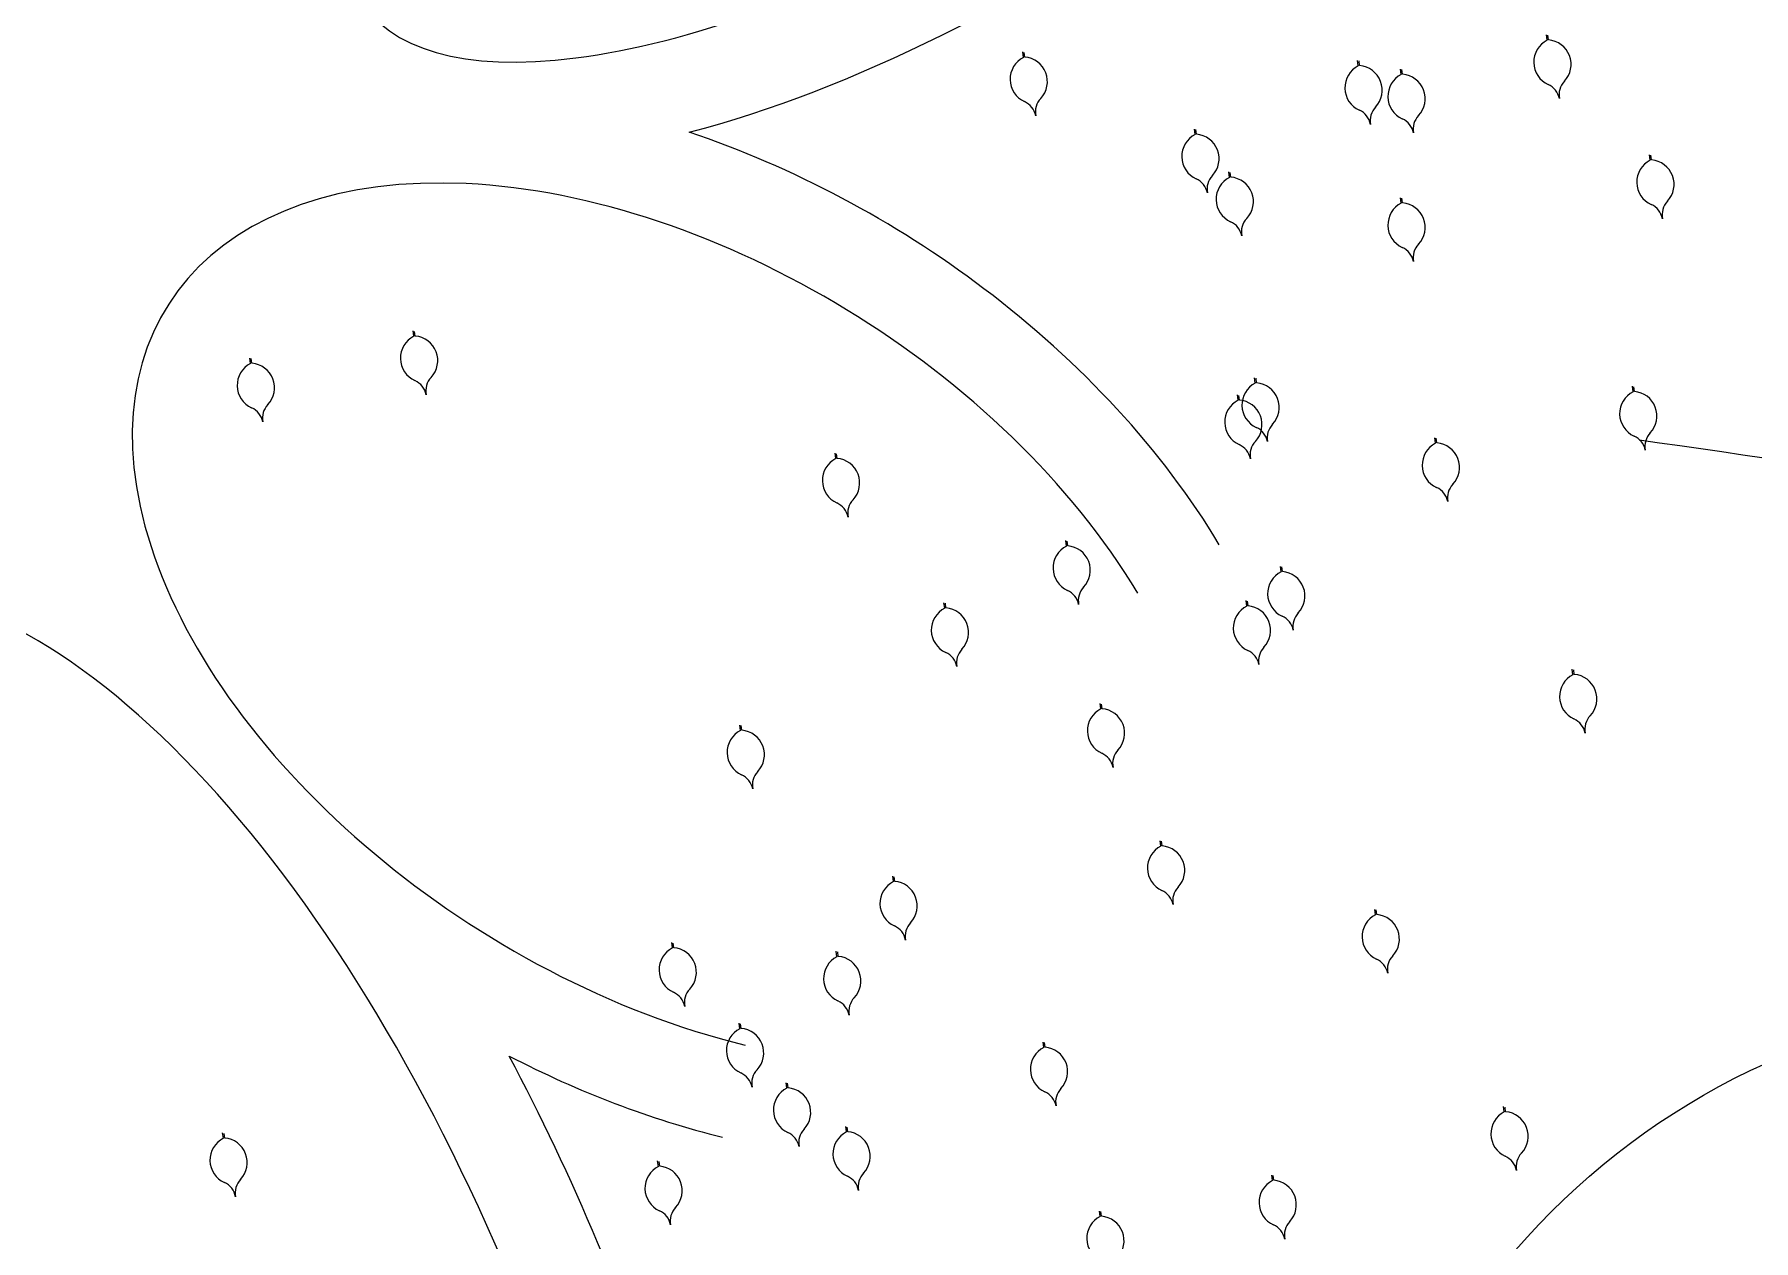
# Model space of a CAD drawing. Extents: x 3907.4 to 3911.57, y -3054.42 to -3053.7.
# Drawn here: x 3907.67913 to 3907.68989, y -3053.82828 to -3053.82073 of the extents above; entities that cross this region are included whole.
import ezdxf

# ---------------------------------------------------------------- set-up
doc = ezdxf.new("R2010")
doc.units = 0
doc.header["$LTSCALE"] = 2
doc.header["$MEASUREMENT"] = 0
doc.layers.add('AĞAÇ', color=9, linetype='CONTINUOUS')

msp = doc.modelspace()

# ---------------------------------------------------------------- linework, layer by layer
at = {"layer": 'AĞAÇ'}
for p, q in [((3907.68859970539, -3053.820762196678), (3907.688595384996, -3053.82072815483)), ((3907.688607968311, -3053.820760564883), (3907.68860425806, -3053.82073133056)), ((3907.685320828974, -3053.820869622691), (3907.68531650858, -3053.820835580844)), ((3907.685329091896, -3053.820867990897), (3907.685325381645, -3053.820838756574)), ((3907.687417159937, -3053.820923335605), (3907.687412839543, -3053.820889293757)), ((3907.687425422858, -3053.82092170381), (3907.687421712608, -3053.820892469487)), ((3907.687685920195, -3053.820977048518), (3907.687681599802, -3053.820943006671)), ((3907.687694183117, -3053.820975416724), (3907.687690472866, -3053.820946182401)), ((3907.686395870639, -3053.821353039286), (3907.686391550246, -3053.821318997439)), ((3907.686404133561, -3053.821351407491), (3907.68640042331, -3053.821322173169)), ((3907.689244730325, -3053.821514178213), (3907.689240409932, -3053.821480136366)), ((3907.689252993247, -3053.821512546419), (3907.689249282996, -3053.821483312096)), ((3907.686610878846, -3053.821621604227), (3907.686606558452, -3053.82158756238)), ((3907.686619141768, -3053.821619972432), (3907.686615431517, -3053.82159073811)), ((3907.687685920195, -3053.821782743154), (3907.687681599802, -3053.821748701307)), ((3907.687694183117, -3053.82178111136), (3907.687690472866, -3053.821751877037)), ((3907.681504088254, -3053.822617212606), (3907.68149976786, -3053.822583170759)), ((3907.681512351175, -3053.822615580811), (3907.681508640925, -3053.822586346488)), ((3907.68048155525, -3053.822787510714), (3907.680477234856, -3053.822753468866)), ((3907.680489818172, -3053.822785878919), (3907.680486107921, -3053.822756644596)), ((3907.686772135001, -3053.822910715458), (3907.686767814607, -3053.822876673611)), ((3907.686780397923, -3053.822909083664), (3907.686776687672, -3053.822879849341)), ((3907.689137226222, -3053.822964428372), (3907.689132905829, -3053.822930386525)), ((3907.689145489143, -3053.822962796577), (3907.689141778893, -3053.822933562255)), ((3907.686664630898, -3053.823018141472), (3907.686660310504, -3053.822984099625)), ((3907.686672893819, -3053.823016509677), (3907.686669183568, -3053.822987275355)), ((3907.687900928402, -3053.823286706227), (3907.687896608008, -3053.823252664379)), ((3907.687909191323, -3053.823285074432), (3907.687905481073, -3053.823255840109)), ((3907.68414563232, -3053.823383554558), (3907.684141311926, -3053.823349512711)), ((3907.684153895242, -3053.823381922763), (3907.684150184991, -3053.823352688441)), ((3907.685589589233, -3053.823931261935), (3907.685585268839, -3053.823897220088)), ((3907.685597852154, -3053.823929630141), (3907.685594141903, -3053.823900395818)), ((3907.686933391156, -3053.824092400862), (3907.686929070762, -3053.824058359015)), ((3907.686941654078, -3053.824090769068), (3907.686937943827, -3053.824061534745)), ((3907.684827321305, -3053.824320194617), (3907.684823000911, -3053.82428615277)), ((3907.684835584227, -3053.824318562823), (3907.684831873976, -3053.8242893285)), ((3907.686718382949, -3053.824307252703), (3907.686714062555, -3053.824273210856)), ((3907.686726645871, -3053.824305620908), (3907.68672293562, -3053.824276386586)), ((3907.68876096186, -3053.824736956385), (3907.688756641467, -3053.824702914537)), ((3907.688769224782, -3053.82473532459), (3907.688765514531, -3053.824706090267)), ((3907.685804597755, -3053.824951808412), (3907.685800277362, -3053.824917766565)), ((3907.685812860677, -3053.824950176618), (3907.685809150426, -3053.824920942295)), ((3907.683549154893, -3053.825086536756), (3907.683544834499, -3053.825052494909)), ((3907.683557417814, -3053.825084904962), (3907.683553707564, -3053.825055670639)), ((3907.686180862117, -3053.825811215775), (3907.686176541723, -3053.825777173928)), ((3907.686189125038, -3053.825809583981), (3907.686185414788, -3053.825780349658)), ((3907.684506053649, -3053.82603317787), (3907.684501733256, -3053.825999136023)), ((3907.684514316571, -3053.826031546076), (3907.68451060632, -3053.826002311753)), ((3907.68752466404, -3053.826240919643), (3907.687520343647, -3053.826206877796)), ((3907.687532926962, -3053.826239287849), (3907.687529216711, -3053.826210053526)), ((3907.683123099317, -3053.826448922366), (3907.683118778923, -3053.826414880518)), ((3907.683131362238, -3053.826447290571), (3907.683127651987, -3053.826418056248)), ((3907.684152913183, -3053.826503688975), (3907.684148592789, -3053.826469647128)), ((3907.684161176104, -3053.826502057181), (3907.684157465853, -3053.826472822858)), ((3907.683544727034, -3053.826954595654), (3907.68354040664, -3053.826920553806)), ((3907.683552989955, -3053.826952963859), (3907.683549279705, -3053.826923729536)), ((3907.685447761245, -3053.827072223523), (3907.685443440851, -3053.827038181676)), ((3907.685456024166, -3053.827070591728), (3907.685452313915, -3053.827041357406)), ((3907.68383901044, -3053.827327083876), (3907.683834690046, -3053.827293042029)), ((3907.683847273362, -3053.827325452082), (3907.683843563111, -3053.827296217759)), ((3907.688330945131, -3053.827476317961), (3907.688326624737, -3053.827442276114)), ((3907.688339208053, -3053.827474686166), (3907.688335497802, -3053.827445451844)), ((3907.684211769927, -3053.827601548657), (3907.684207449533, -3053.827567506809)), ((3907.684220032848, -3053.827599916862), (3907.684216322598, -3053.827570682539)), ((3907.680311133083, -3053.827641009867), (3907.680306812689, -3053.82760696802)), ((3907.680319396005, -3053.827639378072), (3907.680315685754, -3053.82761014375)), ((3907.683034635354, -3053.827817199782), (3907.68303031496, -3053.827783157935)), ((3907.683042898276, -3053.827815567988), (3907.683039188025, -3053.827786333665)), ((3907.686879639105, -3053.827906021642), (3907.68687531871, -3053.827871979795)), ((3907.686887902026, -3053.827904389848), (3907.686884191775, -3053.827875155525)), ((3907.685800901395, -3053.82813087379), (3907.685796581001, -3053.828096831943)), ((3907.685809164317, -3053.828129241996), (3907.685805454066, -3053.828100007673))]:
    msp.add_line(p, q, dxfattribs=at)
msp.add_circle((3907.691846951908, -3053.831323663692), 0.004556619573547082, dxfattribs=at)
for centre, radius, start, end in [((3907.688669797974, -3053.82089936917), 0.000154043055683673, 117.0661848723325, 245.5617558112027), ((3907.688595282805, -3053.820914084722), 0.000154043055683673, 316.7807498823022, 85.276320846058), ((3907.685390921559, -3053.821006795184), 0.000154043055683673, 117.0661848723325, 245.5617558112027), ((3907.68531640639, -3053.821021510736), 0.000154043055683673, 316.7807498823022, 85.276320846058), ((3907.687487252521, -3053.821060508097), 0.000154043055683673, 117.0661848723325, 245.5617558112027), ((3907.687412737353, -3053.821075223649), 0.000154043055683673, 316.7807498823022, 85.276320846058), ((3907.68775601278, -3053.82111422101), 0.000154043055683673, 117.0661848723325, 245.5617558112027), ((3907.687681497611, -3053.821128936563), 0.000154043055683673, 316.7807498823022, 85.276320846058), ((3907.68855485179, -3053.821152317696), 0.0001237978734287271, 11.1712527772592, 65.56175581120272), ((3907.688797756213, -3053.821104347963), 0.0001237978734287271, 136.7807498823022, 191.1712527772592), ((3907.685275975375, -3053.821259743709), 0.0001237978734287271, 11.1712527772592, 65.56175581120272), ((3907.685518879798, -3053.821211773977), 0.0001237978734287271, 136.7807498823022, 191.1712527772592), ((3907.687372306337, -3053.821313456623), 0.0001237978734287271, 11.1712527772592, 65.56175581120272), ((3907.68761521076, -3053.82126548689), 0.0001237978734287271, 136.7807498823022, 191.1712527772592), ((3907.687641066595, -3053.821367169536), 0.0001237978734287271, 11.1712527772592, 65.56175581120272), ((3907.687883971018, -3053.821319199804), 0.0001237978734287271, 136.7807498823022, 191.1712527772592), ((3907.686465963224, -3053.821490211778), 0.000154043055683673, 117.0661848723325, 245.5617558112027), ((3907.686391448055, -3053.82150492733), 0.000154043055683673, 316.7807498823022, 85.276320846058), ((3907.68931482291, -3053.821651350705), 0.000154043055683673, 117.0661848723325, 245.5617558112027), ((3907.689240307741, -3053.821666066258), 0.000154043055683673, 316.7807498823022, 85.276320846058), ((3907.68635101704, -3053.821743160304), 0.0001237978734287271, 11.1712527772592, 65.56175581120272), ((3907.686593921463, -3053.821695190572), 0.0001237978734287271, 136.7807498823022, 191.1712527772592), ((3907.686680971431, -3053.821758776719), 0.000154043055683673, 117.0661848723325, 245.5617558112027), ((3907.686606456261, -3053.821773492271), 0.000154043055683673, 316.7807498823022, 85.276320846058), ((3907.68775601278, -3053.821919915647), 0.000154043055683673, 117.0661848723325, 245.5617558112027), ((3907.687681497611, -3053.821934631199), 0.000154043055683673, 316.7807498823022, 85.276320846058), ((3907.689199876726, -3053.821904299231), 0.0001237978734287271, 11.1712527772592, 65.56175581120272), ((3907.689442781149, -3053.821856329499), 0.0001237978734287271, 136.7807498823022, 191.1712527772592), ((3907.686566025247, -3053.822011725245), 0.0001237978734287271, 11.1712527772592, 65.56175581120272), ((3907.686808929669, -3053.821963755513), 0.0001237978734287271, 136.7807498823022, 191.1712527772592), ((3907.687641066595, -3053.822172864172), 0.0001237978734287271, 11.1712527772592, 65.56175581120272), ((3907.687883971018, -3053.82212489444), 0.0001237978734287271, 136.7807498823022, 191.1712527772592), ((3907.681574180838, -3053.822754385098), 0.000154043055683673, 117.0661848723325, 245.5617558112027), ((3907.681499665669, -3053.82276910065), 0.000154043055683673, 316.7807498823022, 85.276320846058), ((3907.680551647835, -3053.822924683206), 0.000154043055683673, 117.0661848723325, 245.5617558112027), ((3907.680477132666, -3053.822939398758), 0.000154043055683673, 316.7807498823022, 85.276320846058), ((3907.681459234654, -3053.823007333624), 0.0001237978734287271, 11.1712527772592, 65.56175581120272), ((3907.681702139077, -3053.822959363892), 0.0001237978734287271, 136.7807498823022, 191.1712527772592), ((3907.686842227586, -3053.82304788795), 0.000154043055683673, 117.0661848723325, 245.5617558112027), ((3907.686767712416, -3053.823062603503), 0.000154043055683673, 316.7807498823022, 85.276320846058), ((3907.680679606074, -3053.823129661999), 0.0001237978734287271, 136.7807498823022, 191.1712527772592), ((3907.686734723482, -3053.823155313964), 0.000154043055683673, 117.0661848723325, 245.5617558112027), ((3907.686660208313, -3053.823170029516), 0.000154043055683673, 316.7807498823022, 85.276320846058), ((3907.689207318806, -3053.823101600864), 0.000154043055683673, 117.0661848723325, 245.5617558112027), ((3907.689132803638, -3053.823116316416), 0.000154043055683673, 316.7807498823022, 85.276320846058), ((3907.680436701651, -3053.823177631732), 0.0001237978734287271, 11.1712527772592, 65.56175581120272), ((3907.686727281402, -3053.823300836476), 0.0001237978734287271, 11.1712527772592, 65.56175581120272), ((3907.686970185825, -3053.823252866744), 0.0001237978734287271, 136.7807498823022, 191.1712527772592), ((3907.689092372622, -3053.82335454939), 0.0001237978734287271, 11.1712527772592, 65.56175581120272), ((3907.689335277045, -3053.823306579658), 0.0001237978734287271, 136.7807498823022, 191.1712527772592), ((3907.686619777298, -3053.82340826249), 0.0001237978734287271, 11.1712527772592, 65.56175581120272), ((3907.686862681721, -3053.823360292758), 0.0001237978734287271, 136.7807498823022, 191.1712527772592), ((3907.687971020986, -3053.823423878719), 0.000154043055683673, 117.0661848723325, 245.5617558112027), ((3907.687896505817, -3053.823438594271), 0.000154043055683673, 316.7807498823022, 85.276320846058), ((3907.684215724905, -3053.82352072705), 0.000154043055683673, 117.0661848723325, 245.5617558112027), ((3907.684141209736, -3053.823535442602), 0.000154043055683673, 316.7807498823022, 85.276320846058), ((3907.687856074802, -3053.823676827244), 0.0001237978734287271, 11.1712527772592, 65.56175581120272), ((3907.688098979225, -3053.823628857512), 0.0001237978734287271, 136.7807498823022, 191.1712527772592), ((3907.684100778721, -3053.823773675575), 0.0001237978734287271, 11.1712527772592, 65.56175581120272), ((3907.684343683144, -3053.823725705844), 0.0001237978734287271, 136.7807498823022, 191.1712527772592), ((3907.685659681817, -3053.824068434427), 0.000154043055683673, 117.0661848723325, 245.5617558112027), ((3907.685585166648, -3053.82408314998), 0.000154043055683673, 316.7807498823022, 85.276320846058), ((3907.687003483741, -3053.824229573355), 0.000154043055683673, 117.0661848723325, 245.5617558112027), ((3907.686928968571, -3053.824244288907), 0.000154043055683673, 316.7807498823022, 85.276320846058), ((3907.685544735633, -3053.824321382953), 0.0001237978734287271, 11.1712527772592, 65.56175581120272), ((3907.685787640056, -3053.824273413221), 0.0001237978734287271, 136.7807498823022, 191.1712527772592), ((3907.68489741389, -3053.82445736711), 0.000154043055683673, 117.0661848723325, 245.5617558112027), ((3907.684822898721, -3053.824472082662), 0.000154043055683673, 316.7807498823022, 85.276320846058), ((3907.686788475534, -3053.824444425195), 0.000154043055683673, 117.0661848723325, 245.5617558112027), ((3907.686713960365, -3053.824459140747), 0.000154043055683673, 316.7807498823022, 85.276320846058), ((3907.686888537557, -3053.82448252188), 0.0001237978734287271, 11.1712527772592, 65.56175581120272), ((3907.68713144198, -3053.824434552148), 0.0001237978734287271, 136.7807498823022, 191.1712527772592), ((3907.684782467706, -3053.824710315635), 0.0001237978734287271, 11.1712527772592, 65.56175581120272), ((3907.685025372129, -3053.824662345903), 0.0001237978734287271, 136.7807498823022, 191.1712527772592), ((3907.68667352935, -3053.824697373721), 0.0001237978734287271, 11.1712527772592, 65.56175581120272), ((3907.686916433773, -3053.824649403989), 0.0001237978734287271, 136.7807498823022, 191.1712527772592), ((3907.688831054445, -3053.824874128877), 0.000154043055683673, 117.0661848723325, 245.5617558112027), ((3907.688756539276, -3053.824888844429), 0.000154043055683673, 316.7807498823022, 85.276320846058), ((3907.685874690339, -3053.825088980904), 0.000154043055683673, 117.0661848723325, 245.5617558112027), ((3907.685800175171, -3053.825103696457), 0.000154043055683673, 316.7807498823022, 85.276320846058), ((3907.683619247478, -3053.825223709248), 0.000154043055683673, 117.0661848723325, 245.5617558112027), ((3907.683544732308, -3053.825238424801), 0.000154043055683673, 316.7807498823022, 85.276320846058), ((3907.688716108261, -3053.825127077403), 0.0001237978734287271, 11.1712527772592, 65.56175581120272), ((3907.688959012684, -3053.82507910767), 0.0001237978734287271, 136.7807498823022, 191.1712527772592), ((3907.685759744156, -3053.82534192943), 0.0001237978734287271, 11.1712527772592, 65.56175581120272), ((3907.686002648578, -3053.825293959698), 0.0001237978734287271, 136.7807498823022, 191.1712527772592), ((3907.683504301293, -3053.825476657774), 0.0001237978734287271, 11.1712527772592, 65.56175581120272), ((3907.683747205716, -3053.825428688042), 0.0001237978734287271, 136.7807498823022, 191.1712527772592), ((3907.686250954701, -3053.825948388268), 0.000154043055683673, 117.0661848723325, 245.5617558112027), ((3907.686176439532, -3053.82596310382), 0.000154043055683673, 316.7807498823022, 85.276320846058), ((3907.684576146234, -3053.826170350362), 0.000154043055683673, 117.0661848723325, 245.5617558112027), ((3907.684501631065, -3053.826185065915), 0.000154043055683673, 316.7807498823022, 85.276320846058), ((3907.686136008517, -3053.826201336793), 0.0001237978734287271, 11.1712527772592, 65.56175581120272), ((3907.68637891294, -3053.826153367061), 0.0001237978734287271, 136.7807498823022, 191.1712527772592), ((3907.687594756625, -3053.826378092136), 0.000154043055683673, 117.0661848723325, 245.5617558112027), ((3907.687520241456, -3053.826392807688), 0.000154043055683673, 316.7807498823022, 85.276320846058), ((3907.68446120005, -3053.826423298888), 0.0001237978734287271, 11.1712527772592, 65.56175581120272), ((3907.684704104473, -3053.826375329156), 0.0001237978734287271, 136.7807498823022, 191.1712527772592), ((3907.683193191901, -3053.826586094858), 0.000154043055683673, 117.0661848723325, 245.5617558112027), ((3907.683118676732, -3053.82660081041), 0.000154043055683673, 316.7807498823022, 85.276320846058), ((3907.684223005767, -3053.826640861468), 0.000154043055683673, 117.0661848723325, 245.5617558112027), ((3907.684148490598, -3053.82665557702), 0.000154043055683673, 316.7807498823022, 85.276320846058), ((3907.687479810441, -3053.826631040661), 0.0001237978734287271, 11.1712527772592, 65.56175581120272), ((3907.687722714863, -3053.826583070929), 0.0001237978734287271, 136.7807498823022, 191.1712527772592), ((3907.68332115014, -3053.826791073651), 0.0001237978734287271, 136.7807498823022, 191.1712527772592), ((3907.683078245717, -3053.826839043384), 0.0001237978734287271, 11.1712527772592, 65.56175581120272), ((3907.684108059583, -3053.826893809993), 0.0001237978734287271, 11.1712527772592, 65.56175581120272), ((3907.684350964006, -3053.826845840261), 0.0001237978734287271, 136.7807498823022, 191.1712527772592), ((3907.683614819618, -3053.827091768146), 0.000154043055683673, 117.0661848723325, 245.5617558112027), ((3907.68354030445, -3053.827106483698), 0.000154043055683673, 316.7807498823022, 85.276320846058), ((3907.685517853829, -3053.827209396015), 0.000154043055683673, 117.0661848723325, 245.5617558112027), ((3907.68544333866, -3053.827224111567), 0.000154043055683673, 316.7807498823022, 85.276320846058), ((3907.683499873434, -3053.827344716671), 0.0001237978734287271, 11.1712527772592, 65.56175581120272), ((3907.683742777857, -3053.827296746939), 0.0001237978734287271, 136.7807498823022, 191.1712527772592), ((3907.683909103025, -3053.827464256369), 0.000154043055683673, 117.0661848723325, 245.5617558112027), ((3907.683834587856, -3053.827478971921), 0.000154043055683673, 316.7807498823022, 85.276320846058), ((3907.685402907645, -3053.827462344541), 0.0001237978734287271, 11.1712527772592, 65.56175581120272), ((3907.685645812068, -3053.827414374809), 0.0001237978734287271, 136.7807498823022, 191.1712527772592), ((3907.688401037716, -3053.827613490453), 0.000154043055683673, 117.0661848723325, 245.5617558112027), ((3907.688326522547, -3053.827628206005), 0.000154043055683673, 316.7807498823022, 85.276320846058), ((3907.680381225668, -3053.827778182359), 0.000154043055683673, 117.0661848723325, 245.5617558112027), ((3907.680306710498, -3053.827792897911), 0.000154043055683673, 316.7807498823022, 85.276320846058), ((3907.683794156841, -3053.827717204894), 0.0001237978734287271, 11.1712527772592, 65.56175581120272), ((3907.684037061264, -3053.827669235162), 0.0001237978734287271, 136.7807498823022, 191.1712527772592), ((3907.684281862511, -3053.827738721149), 0.000154043055683673, 117.0661848723325, 245.5617558112027), ((3907.684207347343, -3053.827753436701), 0.000154043055683673, 316.7807498823022, 85.276320846058), ((3907.688286091532, -3053.827866438979), 0.0001237978734287271, 11.1712527772592, 65.56175581120272), ((3907.688528995955, -3053.827818469247), 0.0001237978734287271, 136.7807498823022, 191.1712527772592), ((3907.683104727938, -3053.827954372274), 0.000154043055683673, 117.0661848723325, 245.5617558112027), ((3907.68303021277, -3053.827969087827), 0.000154043055683673, 316.7807498823022, 85.276320846058), ((3907.684166916327, -3053.827991669675), 0.0001237978734287271, 11.1712527772592, 65.56175581120272), ((3907.68440982075, -3053.827943699942), 0.0001237978734287271, 136.7807498823022, 191.1712527772592), ((3907.680266279483, -3053.828031130885), 0.0001237978734287271, 11.1712527772592, 65.56175581120272), ((3907.680509183906, -3053.827983161153), 0.0001237978734287271, 136.7807498823022, 191.1712527772592), ((3907.686949731689, -3053.828043194135), 0.000154043055683673, 117.0661848723325, 245.5617558112027), ((3907.68687521652, -3053.828057909687), 0.000154043055683673, 316.7807498823022, 85.276320846058), ((3907.682989781755, -3053.8282073208), 0.0001237978734287271, 11.1712527772592, 65.56175581120272), ((3907.683232686177, -3053.828159351068), 0.0001237978734287271, 136.7807498823022, 191.1712527772592), ((3907.68587099398, -3053.828268046282), 0.000154043055683673, 117.0661848723325, 245.5617558112027), ((3907.685796478811, -3053.828282761835), 0.000154043055683673, 316.7807498823022, 85.276320846058), ((3907.686834785505, -3053.82829614266), 0.0001237978734287271, 11.1712527772592, 65.56175581120272), ((3907.687077689928, -3053.828248172928), 0.0001237978734287271, 136.7807498823022, 191.1712527772592)]:
    msp.add_arc(centre, radius, start, end, dxfattribs=at)
for centre, major_axis, ratio, start_param, end_param in [((3907.684578526384, -3053.818358365515), (-0.003407690890311649, -0.002157961957269548), 0.3937722974776578, 4.127287518683607, 8.41062066530505), ((3907.683103321584, -3053.824418767332), (-0.003134916312089389, 0.002002602345795306), 0.6067314437357754, 4.022185659962814, 8.365355737171225), ((3907.679579491581, -3053.831090663951), (0.001991478887839109, -0.006862476638524267), 0.4538117143470717, 1.175867419146912, 4.798803045057196)]:
    msp.add_ellipse(centre, major_axis=major_axis, ratio=ratio, start_param=start_param, end_param=end_param, dxfattribs=at)
at = {"layer": 'AĞAÇ', "extrusion": (0.1423148382732849, 0.9898214418809326, -3.697785493223493e-32)}
msp.add_ellipse((3907.693006900606, -3053.823818277825, 0.003740043037768649), major_axis=(-0.006836501115065108, 0.0009829404672187928), ratio=0.4999999999999986, start_param=4.602980496396448, end_param=5.307203063857106, dxfattribs=at)
at = {"layer": 'AĞAÇ'}
for points, knots in [([(3907.683228115172, -3053.821338063055), (3907.684240024195, -3053.821075867733), (3907.685386876455, -3053.820498792905), (3907.686794591811, -3053.819463065462), (3907.687191134311, -3053.819119913569), (3907.687528436079, -3053.818769248911)], [7.168532559603698, 7.168532559603698, 7.168532559603698, 7.168532559603698, 8.029699505161357, 8.029699505161357, 8.41062066530505, 8.41062066530505, 8.41062066530505, 8.41062066530505]), ([(3907.68654628915, -3053.823922817264), (3907.686193117288, -3053.823330837559), (3907.685678460492, -3053.822776973385), (3907.684512178275, -3053.821894505565), (3907.683875197728, -3053.821556136476), (3907.683228115172, -3053.821338063055)], [4.022185659962814, 4.022185659962814, 4.022185659962814, 4.022185659962814, 4.582190704418427, 4.582190704418427, 5.101714599728629, 5.101714599728629, 5.101714599728629, 5.101714599728629]), ([(3907.683811459862, -3053.832840136199), (3907.683708471049, -3053.831764860085), (3907.683469587014, -3053.830632123661), (3907.682841909182, -3053.828691382753), (3907.68249646578, -3053.827870152751), (3907.682100952012, -3053.827125803748)], [1.175867419146911, 1.175867419146911, 1.175867419146911, 1.175867419146911, 1.637624853817183, 1.637624853817183, 2.002398535881805, 2.002398535881805, 2.002398535881805, 2.002398535881805])]:
    msp.add_open_spline(points, degree=3, knots=knots, dxfattribs=at)
msp.add_open_spline([(3907.682100952012, -3053.827125803748), (3907.682534235483, -3053.827350083517), (3907.682986770159, -3053.827524170623), (3907.68343651998, -3053.827634375122)], degree=3, dxfattribs=at)

doc.saveas('drawing.dxf')
